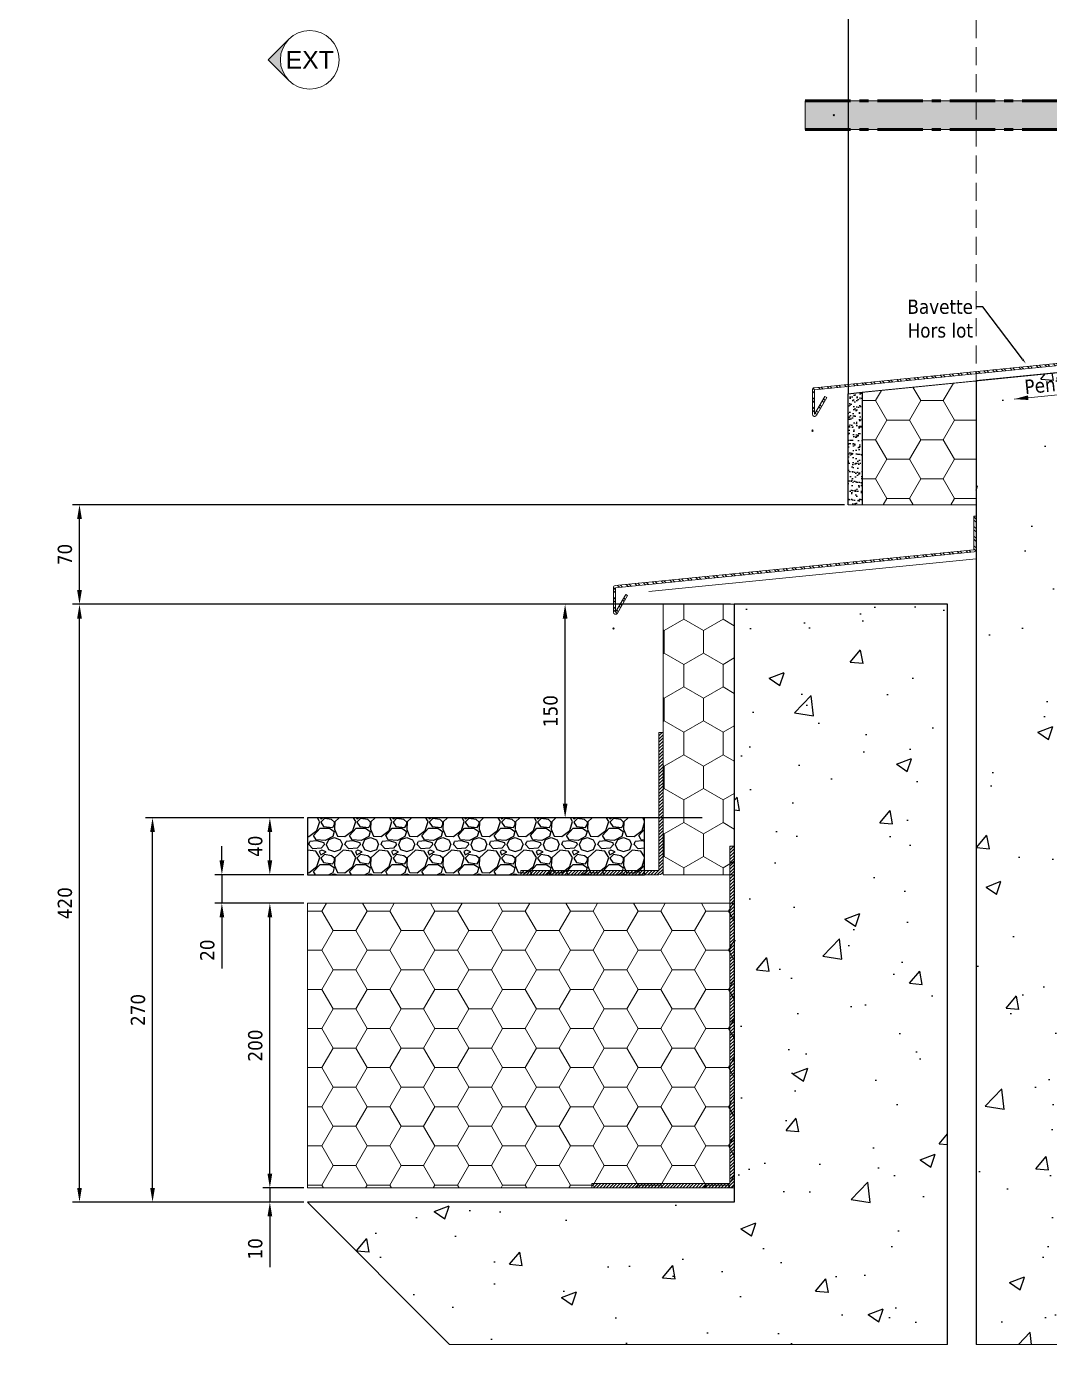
# Model space of a CAD drawing. Header units: millimetres. Extents: x -20000 to 230000, y -17405 to 25402.
# Drawn here: x 132670 to 133389, y -5129 to -4200 of the extents above; entities that cross this region are included whole.
import ezdxf
from ezdxf import colors
from ezdxf.entities.mleader import LeaderData, LeaderLine
from ezdxf.math import Vec2, Vec3

# ---------------------------------------------------------------- set-up
doc = ezdxf.new("R2010")
doc.units = ezdxf.units.MM
doc.header["$PDMODE"] = 35
doc.header["$PDSIZE"] = 0.5
doc.linetypes.add('AXES', pattern=[50.800000000000004, 31.75, -6.35, 6.35, -6.35])
doc.linetypes.add('CACHE', pattern=[9.524999999999999, 6.35, -3.175])
doc.layers.get('0').update_dxf_attribs({"lineweight": 13})
doc.layers.get('Defpoints').update_dxf_attribs({"true_color": 0xc2a584})
doc.layers.add('0 - Invisible', color=43, linetype='Continuous', lineweight=0, plot=False)
for name, color, linetype, lineweight in [('1 - Acier', 160, 'Continuous', 13), ('1 - Aluminium', 150, 'Continuous', 13), ('1 - Axe', 1, 'AXES', 0), ('1 - BETON', 251, 'Continuous', 25), ('1 - Cotation', 32, 'Continuous', 13), ('1 - INTERROMPU', 253, 'CACHE', 13), ('1 - Isolant', 132, 'Continuous', 13), ('1 - Texte', 7, 'Continuous', 13), ('Texte', 7, 'Continuous', 13)]:
    doc.layers.add(name, color=color, linetype=linetype, lineweight=lineweight)
doc.layers.add('1 - Cache', color=7, linetype='Continuous', lineweight=0, true_color=0xffffff)
doc.styles.get("Standard").update_dxf_attribs({"font": 'ARIALUNI.TTF'})
doc.styles.add('Texte Poralu', font='tahomabd.ttf')
doc.dimstyles.new('30 - 1000', dxfattribs={"dimtxt": 10, "dimasz": 10, "dimexe": 5, "dimexo": 2.5, "dimgap": 5, "dimtad": 1, "dimdec": 1, "dimtxsty": 'Texte Poralu', "dimcen": 5, "dimazin": 0, "dimtfac": 1, "dimtdec": 1, "dimtmove": 0, "dimatfit": 3, "dimfxl": 1, "dimarcsym": 0})
pattern_1 = [(45, (-46221.96198440698, -3069.638154843502), (-1.122532015133644, 1.122532015133644), [])]

# ---------------------------------------------------------------- blocks, each defined once
blk = doc.blocks.new('*D953')
at = {"layer": 'Defpoints', "color": 0, "lineweight": -2, "transparency": 16777216}
blk.add_line((134840.0000000001, -3795.668358777184), (134875.9922766959, -3795.668358777184), dxfattribs=at)
at = {"layer": 'Defpoints', "color": 0, "transparency": 16777216}
for p in [(134837.5000000001, -3795.668358777184), (134837.5000000002, -3795.668358777184), (130000, -6005.668358777197)]:
    blk.add_point(p, dxfattribs=at)
at = {"layer": 'Defpoints', "color": 0, "transparency": 16777216, "insert": (134859.2461383481, -3785.463523317143), "char_height": 10, "attachment_point": 5, "style": 'Texte Poralu'}
blk.add_mtext('2210', dxfattribs=at)
blk = doc.blocks.new('*D954')
at = {"layer": 'Defpoints', "color": 0, "lineweight": -2, "transparency": 16777216}
blk.add_line((135120.0000000001, -3615.668358777184), (135155.9922766959, -3615.668358777184), dxfattribs=at)
at = {"layer": 'Defpoints', "color": 0, "transparency": 16777216}
for p in [(135117.5000000001, -3615.668358777184), (135117.5000000002, -3615.668358777184), (130000, -6005.668358777197)]:
    blk.add_point(p, dxfattribs=at)
at = {"layer": 'Defpoints', "color": 0, "transparency": 16777216, "insert": (135139.2461383481, -3605.460165358782), "char_height": 10, "attachment_point": 5, "style": 'Texte Poralu'}
blk.add_mtext('2390', dxfattribs=at)
blk = doc.blocks.new('*D955')
at = {"layer": 'Defpoints', "color": 0, "lineweight": -2, "transparency": 16777216}
blk.add_line((135420.0000000001, -3505.668358777199), (135455.9922766959, -3505.668358777199), dxfattribs=at)
at = {"layer": 'Defpoints', "color": 0, "transparency": 16777216}
for p in [(135417.5000000001, -3505.668358777199), (135417.5000000001, -3505.668358777199), (130000, -6005.668358777197)]:
    blk.add_point(p, dxfattribs=at)
at = {"layer": 'Defpoints', "color": 0, "transparency": 16777216, "insert": (135439.246138348, -3495.463523317158), "char_height": 10, "attachment_point": 5, "style": 'Texte Poralu'}
blk.add_mtext('2500', dxfattribs=at)
blk = doc.blocks.new('*D956')
at = {"layer": 'Defpoints', "color": 0, "lineweight": -2, "transparency": 16777216}
blk.add_line((134750.0000000001, -3805.668358777184), (134785.9922766962, -3805.668358777184), dxfattribs=at)
at = {"layer": 'Defpoints', "color": 0, "transparency": 16777216}
for p in [(134747.5000000001, -3805.668358777184), (134747.5000000005, -3805.668358777184), (130000, -6005.668358777197)]:
    blk.add_point(p, dxfattribs=at)
at = {"layer": 'Defpoints', "color": 0, "transparency": 16777216, "insert": (134769.2461383484, -3795.463523317144), "char_height": 10, "attachment_point": 5, "style": 'Texte Poralu'}
blk.add_mtext('2200', dxfattribs=at)
blk = doc.blocks.new('*U1703')
at = {"layer": '1 - Isolant'}
h = blk.add_hatch(dxfattribs=at)
h.set_pattern_fill('HONEY', color=256, scale=5, style=0)
h.set_pattern_definition([(0, (-249.9999999999709, 99.99999999999999), (23.8125, 13.748153225), [15.875, -31.75]), (120, (-249.9999999999709, 99.99999999999999), (-23.81249994797095, 13.74815331511695), [15.87499999999999, -31.74999999999999]), (59.99999999999999, (-249.9999999999709, 99.99999999999999), (5.202904551637744e-08, 27.49630654011694), [-31.75, 15.875])])
h.paths.add_polyline_path([(-300, 200), (-300, 4.066777296862779e-14), (0, 0), (2.91038304567337e-11, 199.9999999999999)])
at = {"layer": '0 - Invisible'}
blk.add_lwpolyline([(-300, 200), (-300, 4.066777296862779e-14)], dxfattribs=at)
at = {"layer": '1 - Isolant'}
blk.add_lwpolyline([(-300, 4.066777296862779e-14), (0, 0), (2.91038304567337e-11, 199.9999999999999), (-300, 200)], dxfattribs=at)
blk = doc.blocks.new('*U496')
at = {"layer": '1 - Aluminium'}
h = blk.add_hatch(dxfattribs=at)
h.set_pattern_fill('ANSI32', color=256, scale=0.5, angle=90, style=0)
h.set_pattern_definition([(135, (-119.9999999997436, -11.99999999997436), (-3.367596045400933, -3.367596045400933), []), (135, (-119.9999999997436, -9.754934999974356), (-3.367596045400933, -3.367596045400933), [])])
edge = h.paths.add_edge_path()
edge.add_line((-1.5, 30), (-1.5, 6.382419153728577))
edge.add_line((-1.5, 6.382419153728577), (-243.6492555782751, -17.83250640409878))
edge.add_arc((-243.4999999997436, -19.32506218941381), 1.500000000000036, 95.71059313749826, 179.9999999999985)
edge.add_line((-244.9999999997436, -19.32506218941377), (-244.9999999997436, -36.46758084624561))
edge.add_arc((-243.4999999997436, -36.4675808462456), 1.500000000000028, 180.0000000000003, 329.9999999999998)
edge.add_line((-242.2009618940669, -37.21758084624561), (-234.9999999997436, -24.74514898191019))
edge.add_line((-234.9999999997436, -24.74514898191019), (-236.2990381054202, -23.99514898191019))
edge.add_line((-236.2990381054202, -23.99514898191019), (-243.4999999997436, -36.46758084624561))
edge.add_line((-243.4999999997436, -36.46758084624561), (-243.4999999997436, -19.32506218941392))
edge.add_line((-243.4999999997436, -19.32506218941392), (-1.350744421468505, 4.889863368413593))
edge.add_arc((-1.5, 6.382419153728577), 1.5, 275.7105931374996, 360)
edge.add_line((2.220446049250313e-16, 6.382419153728577), (0, 30))
edge.add_line((0, 30), (-1.5, 30))
at = {"layer": '0 - Invisible'}
blk.add_lwpolyline([(0, 0), (-219.9999999997436, -21.99999999997436)], dxfattribs=at)
blk.add_point((-244.9999999997436, -47.96758084624562), dxfattribs=at)
at = {"layer": '1 - Aluminium'}
blk.add_lwpolyline([(-1.5, 30), (-1.5, 6.382419153728577), (-243.6492555782751, -17.83250640409878, 0.3853135861201776), (-244.9999999997436, -19.32506218941377), (-244.9999999997436, -36.46758084624561, 0.7673269879789602), (-242.2009618940669, -37.21758084624561), (-234.9999999997436, -24.74514898191019), (-236.2990381054202, -23.99514898191019), (-243.4999999997436, -36.46758084624561), (-243.4999999997436, -19.32506218941392), (-1.350744421468502, 4.889863368413593, 0.3853135861201796), (2.220446049250313e-16, 6.382419153728577), (0, 30)], format="xyb", close=True, dxfattribs=at)
blk = doc.blocks.new('*U198')
h = blk.add_hatch(color=256)
edge = h.paths.add_edge_path()
edge.add_line((-29.16815472393788, 0), (-14.58407736197061, -14.58407736196894))
edge.add_arc((1.326938559031987e-11, 1.103117597267556e-11), 20.62500000001327, 180.0000000000306, 224.9999999999923, ccw=False)
edge.add_arc((8.125056183416746e-12, -8.900435943814955e-12), 20.62500000000813, 135.0000000000017, 179.9999999999753, ccw=False)
edge.add_line((-14.58407736197061, 14.58407736196894), (-29.16815472393788, 0))
for p, q in [((-14.58407736197061, 14.58407736196894), (-29.16815472393787, 0.001705469134321902)), ((-29.16815472393787, 0.001705469134321902), (-14.58407736196841, -14.58407736197114))]:
    blk.add_line(p, q)
blk.add_circle((0, 0), 20.625)
at = {"insert": (0, 0), "char_height": 12.5, "attachment_point": 5}
blk.add_mtext('EXT', dxfattribs=at)
blk = doc.blocks.new('*U225')
at = {"layer": '1 - Cache'}
blk.add_hatch(color=256, dxfattribs=at).paths.add_polyline_path([(-20, -10), (400.0000000000182, -10), (400.0000000000182, 10), (-20, 10)])
at = {"layer": '0 - Invisible'}
blk.add_lwpolyline([(-20, -10), (400.0000000000182, -10), (400.0000000000182, 10), (-20, 10)], close=True, dxfattribs=at)
for p in [(0, 0), (380.0000000000182, 0)]:
    blk.add_point(p, dxfattribs=at)
at = {"layer": '1 - Axe', "lineweight": 50}
for p, q in [((-20, 10), (400.0000000000182, 10)), ((-20, -10), (400.0000000000182, -10))]:
    blk.add_line(p, q, dxfattribs=at)
blk = doc.blocks.new('*D1782')
at = {"layer": 'Defpoints', "color": 0, "lineweight": -2, "transparency": 16777216}
blk.add_line((133340.0000000001, -3795.668358777184), (133375.9922766959, -3795.668358777184), dxfattribs=at)
at = {"layer": 'Defpoints', "color": 0, "transparency": 16777216}
for p in [(133337.5000000001, -3795.668358777184), (133337.5000000002, -3795.668358777184), (128500, -6005.668358777197)]:
    blk.add_point(p, dxfattribs=at)
at = {"layer": 'Defpoints', "color": 0, "transparency": 16777216, "insert": (133359.2461383481, -3785.463523317143), "char_height": 10, "attachment_point": 5, "style": 'Texte Poralu'}
blk.add_mtext('2210', dxfattribs=at)
blk = doc.blocks.new('*D1783')
at = {"layer": 'Defpoints', "color": 0, "lineweight": -2, "transparency": 16777216}
blk.add_line((133620.0000000001, -3615.668358777184), (133655.9922766959, -3615.668358777184), dxfattribs=at)
at = {"layer": 'Defpoints', "color": 0, "transparency": 16777216}
for p in [(133617.5000000001, -3615.668358777184), (133617.5000000002, -3615.668358777184), (128500, -6005.668358777197)]:
    blk.add_point(p, dxfattribs=at)
at = {"layer": 'Defpoints', "color": 0, "transparency": 16777216, "insert": (133639.2461383481, -3605.460165358782), "char_height": 10, "attachment_point": 5, "style": 'Texte Poralu'}
blk.add_mtext('2390', dxfattribs=at)
blk = doc.blocks.new('*D1784')
at = {"layer": 'Defpoints', "color": 0, "lineweight": -2, "transparency": 16777216}
blk.add_line((133920.0000000001, -3505.668358777199), (133955.9922766959, -3505.668358777199), dxfattribs=at)
at = {"layer": 'Defpoints', "color": 0, "transparency": 16777216}
for p in [(133917.5000000001, -3505.668358777199), (133917.5000000001, -3505.668358777199), (128500, -6005.668358777197)]:
    blk.add_point(p, dxfattribs=at)
at = {"layer": 'Defpoints', "color": 0, "transparency": 16777216, "insert": (133939.246138348, -3495.463523317158), "char_height": 10, "attachment_point": 5, "style": 'Texte Poralu'}
blk.add_mtext('2500', dxfattribs=at)
blk = doc.blocks.new('*D1785')
at = {"layer": 'Defpoints', "color": 0, "lineweight": -2, "transparency": 16777216}
blk.add_line((133250.0000000001, -3805.668358777184), (133285.9922766962, -3805.668358777184), dxfattribs=at)
at = {"layer": 'Defpoints', "color": 0, "transparency": 16777216}
for p in [(133247.5000000001, -3805.668358777184), (133247.5000000005, -3805.668358777184), (128500, -6005.668358777197)]:
    blk.add_point(p, dxfattribs=at)
at = {"layer": 'Defpoints', "color": 0, "transparency": 16777216, "insert": (133269.2461383484, -3795.463523317144), "char_height": 10, "attachment_point": 5, "style": 'Texte Poralu'}
blk.add_mtext('2200', dxfattribs=at)
blk = doc.blocks.new('*D1796')
at = {"layer": '1 - Cotation', "color": 0, "lineweight": -2, "transparency": 16777216}
for p, q in [((132841.1346145636, -5006.26779066063), (132841.1346145636, -4996.26779066063)), ((132865, -5016.26779066063), (132836.1346145636, -5016.26779066063)), ((132841.1346145636, -5016.26779066063), (132841.1346145636, -5026.26779066063)), ((132865, -5026.26779066063), (132836.1346145636, -5026.26779066063)), ((132841.1346145636, -5036.26779066063), (132841.1346145636, -5071.949456207977))]:
    blk.add_line(p, q, dxfattribs=at)
at = {"layer": '1 - Cotation', "color": 0, "transparency": 16777216}
for points in [[(132839.4679478969, -5006.26779066063), (132842.8012812303, -5006.26779066063), (132841.1346145636, -5016.26779066063)], [(132839.4679478969, -5036.26779066063), (132842.8012812303, -5036.26779066063), (132841.1346145636, -5026.26779066063)]]:
    blk.add_solid(points, dxfattribs=at)
at = {"layer": 'Defpoints', "color": 0, "transparency": 16777216}
for p in [(132867.5, -5016.26779066063), (132841.1346145636, -5026.26779066063), (132867.5, -5026.26779066063)]:
    blk.add_point(p, dxfattribs=at)
at = {"layer": '1 - Cotation', "color": 0, "transparency": 16777216, "insert": (132830.9297791036, -5059.108623434282), "char_height": 10, "attachment_point": 5, "rotation": 90, "style": 'Texte Poralu'}
blk.add_mtext('10', dxfattribs=at)
blk = doc.blocks.new('*D1797')
at = {"layer": '1 - Cotation', "color": 0, "lineweight": -2, "transparency": 16777216}
for p, q in [((132865, -4816.26779066063), (132836.1346145636, -4816.26779066063)), ((132841.1346145636, -5006.26779066063), (132841.1346145636, -4826.26779066063)), ((132865, -5016.26779066063), (132836.1346145636, -5016.26779066063))]:
    blk.add_line(p, q, dxfattribs=at)
at = {"layer": '1 - Cotation', "color": 0, "transparency": 16777216}
for points in [[(132839.4679478969, -4826.26779066063), (132842.8012812303, -4826.26779066063), (132841.1346145636, -4816.26779066063)], [(132839.4679478969, -5006.26779066063), (132842.8012812303, -5006.26779066063), (132841.1346145636, -5016.26779066063)]]:
    blk.add_solid(points, dxfattribs=at)
at = {"layer": 'Defpoints', "color": 0, "transparency": 16777216}
for p in [(132841.1346145636, -4816.26779066063), (132867.5, -4816.26779066063), (132867.5, -5016.26779066063)]:
    blk.add_point(p, dxfattribs=at)
at = {"layer": '1 - Cotation', "color": 0, "transparency": 16777216, "insert": (132830.9297791036, -4916.267790660609), "char_height": 10, "attachment_point": 5, "rotation": 90, "style": 'Texte Poralu'}
blk.add_mtext('200', dxfattribs=at)
blk = doc.blocks.new('*D1786')
at = {"layer": '1 - Cotation', "color": 0, "lineweight": -2, "transparency": 16777216}
for p, q in [((132807.4210564683, -4786.26779066062), (132807.4210564683, -4776.26779066062)), ((132865, -4796.26779066062), (132802.4210564683, -4796.26779066062)), ((132807.4210564683, -4796.26779066062), (132807.4210564683, -4816.26779066063)), ((132865, -4816.26779066063), (132802.4210564683, -4816.26779066063)), ((132807.4210564683, -4826.26779066063), (132807.4210564683, -4862.244956543773))]:
    blk.add_line(p, q, dxfattribs=at)
at = {"layer": '1 - Cotation', "color": 0, "transparency": 16777216}
for points in [[(132805.7543898016, -4786.26779066062), (132809.0877231349, -4786.26779066062), (132807.4210564683, -4796.26779066062)], [(132805.7543898016, -4826.26779066063), (132809.0877231349, -4826.26779066063), (132807.4210564683, -4816.26779066063)]]:
    blk.add_solid(points, dxfattribs=at)
at = {"layer": 'Defpoints', "color": 0, "transparency": 16777216}
for p in [(132867.5, -4796.26779066062), (132807.4210564683, -4816.26779066063), (132867.5, -4816.26779066063)]:
    blk.add_point(p, dxfattribs=at)
at = {"layer": '1 - Cotation', "color": 0, "transparency": 16777216, "insert": (132797.2162210082, -4849.25637360218), "char_height": 10, "attachment_point": 5, "rotation": 90, "style": 'Texte Poralu'}
blk.add_mtext('20', dxfattribs=at)
blk = doc.blocks.new('*D1787')
at = {"layer": '1 - Cotation', "color": 0, "lineweight": -2, "transparency": 16777216}
for p, q in [((133165, -4606.26779066063), (133043.6649048709, -4606.267790660629)), ((133048.6649048709, -4746.297446279078), (133048.6649048709, -4616.267790660629)), ((133145, -4756.297446279079), (133043.6649048709, -4756.297446279078))]:
    blk.add_line(p, q, dxfattribs=at)
at = {"layer": '1 - Cotation', "color": 0, "transparency": 16777216}
for points in [[(133046.9982382043, -4616.267790660629), (133050.3315715376, -4616.267790660629), (133048.6649048709, -4606.267790660629)], [(133046.9982382043, -4746.297446279078), (133050.3315715376, -4746.297446279078), (133048.6649048709, -4756.297446279078)]]:
    blk.add_solid(points, dxfattribs=at)
at = {"layer": 'Defpoints', "color": 0, "transparency": 16777216}
for p in [(133048.6649048709, -4606.267790660629), (133167.5, -4606.26779066063), (133147.5, -4756.297446279079)]:
    blk.add_point(p, dxfattribs=at)
at = {"layer": '1 - Cotation', "color": 0, "transparency": 16777216, "insert": (133038.4600694109, -4681.282618469832), "char_height": 10, "attachment_point": 5, "rotation": 90, "style": 'Texte Poralu'}
blk.add_mtext('150', dxfattribs=at)
blk = doc.blocks.new('*U1810')
at = {"layer": '1 - Isolant'}
h = blk.add_hatch(dxfattribs=at)
h.set_pattern_fill('HONEY', color=256, scale=5, style=0)
h.set_pattern_definition([(0, (20.00000000000006, 115), (23.8125, 13.748153225), [15.875, -31.75]), (120, (20.00000000000006, 115), (-23.81249994797095, 13.74815331511695), [15.87499999999991, -31.74999999999982]), (59.99999999999999, (20.00000000000006, 115), (5.202904551637744e-08, 27.49630654011694), [-31.75, 15.875])])
h.paths.add_polyline_path([(0, -87), (0, 0), (-79.99999999999994, -7.999999999999996), (-79.99999999999991, -87)])
at = {"layer": '0 - Invisible'}
blk.add_lwpolyline([(-79.99999999999991, -87), (0, -87)], dxfattribs=at)
at = {"layer": '1 - Isolant'}
blk.add_lwpolyline([(0, -87), (0, 0), (-79.99999999999994, -7.999999999999996), (-79.99999999999991, -87)], dxfattribs=at)
blk = doc.blocks.new('*U1811')
at = {"layer": '1 - BETON'}
h = blk.add_hatch(dxfattribs=at)
h.set_pattern_fill('AR-SAND', color=256, scale=0.1)
h.set_pattern_definition([(37.50000000000001, (0, 120), (-0.1600031295984046, 4.894132373293424), [0, -3.860800000000001, 0, -4.318000000000001, 0, -4.1275]), (7.499999999999999, (0, 120), (4.495232831380027, 7.168251005683543), [0, -2.0828, 0, -3.4798, 0, -1.3335]), (327.5, (-3.1242, 120), (7.90992370241458, 0.01437184678545762), [0, -1.27, 0, -4.572, 0, -5.969]), (317.5, (-3.1242, 120), (7.635564524722972, 2.229293232572163), [0, -0.635, 0, -2.9972, 0, -3.429])])
h.paths.add_polyline_path([(9.999999999999964, -79), (10, -1), (0, 0), (-3.673940397442065e-14, -79)])
at = {"layer": '0 - Invisible'}
blk.add_line((-3.673940397442065e-14, -79), (9.999999999999964, -79), dxfattribs=at)
at = {"layer": '1 - BETON'}
blk.add_lwpolyline([(9.999999999999964, -79), (10, -1), (0, 0), (-3.673940397442065e-14, -79)], dxfattribs=at)
blk = doc.blocks.new('*D1798')
at = {"layer": '1 - Cotation', "color": 0, "lineweight": -2, "transparency": 16777216}
for p, q in [((132865, -4756.297446279073), (132753.6837631953, -4756.297446279073)), ((132758.6837631953, -5016.26779066063), (132758.6837631953, -4766.297446279073)), ((132865, -5026.26779066063), (132753.6837631953, -5026.26779066063))]:
    blk.add_line(p, q, dxfattribs=at)
at = {"layer": '1 - Cotation', "color": 0, "transparency": 16777216}
for points in [[(132757.0170965286, -4766.297446279073), (132760.350429862, -4766.297446279073), (132758.6837631953, -4756.297446279073)], [(132757.0170965286, -5016.26779066063), (132760.350429862, -5016.26779066063), (132758.6837631953, -5026.26779066063)]]:
    blk.add_solid(points, dxfattribs=at)
at = {"layer": 'Defpoints', "color": 0, "transparency": 16777216}
for p in [(132758.6837631953, -4756.297446279073), (132867.5, -4756.297446279073), (132867.5, -5026.26779066063)]:
    blk.add_point(p, dxfattribs=at)
at = {"layer": '1 - Cotation', "color": 0, "transparency": 16777216, "insert": (132748.4789277353, -4891.282618469831), "char_height": 10, "attachment_point": 5, "rotation": 90, "style": 'Texte Poralu'}
blk.add_mtext('270', dxfattribs=at)
blk = doc.blocks.new('*D1799')
at = {"layer": '1 - Cotation', "color": 0, "lineweight": -2, "transparency": 16777216}
for p, q in [((133165, -4606.26779066063), (132702.3357244853, -4606.267790660629)), ((132707.3357244853, -5016.26779066063), (132707.3357244853, -4616.267790660629)), ((132865, -5026.26779066063), (132702.3357244853, -5026.26779066063))]:
    blk.add_line(p, q, dxfattribs=at)
at = {"layer": '1 - Cotation', "color": 0, "transparency": 16777216}
for points in [[(132705.6690578187, -4616.267790660629), (132709.002391152, -4616.267790660629), (132707.3357244853, -4606.267790660629)], [(132705.6690578187, -5016.26779066063), (132709.002391152, -5016.26779066063), (132707.3357244853, -5026.26779066063)]]:
    blk.add_solid(points, dxfattribs=at)
at = {"layer": 'Defpoints', "color": 0, "transparency": 16777216}
for p in [(132707.3357244853, -4606.267790660629), (133167.5, -4606.26779066063), (132867.5, -5026.26779066063)]:
    blk.add_point(p, dxfattribs=at)
at = {"layer": '1 - Cotation', "color": 0, "transparency": 16777216, "insert": (132697.1308890253, -4816.267790660609), "char_height": 10, "attachment_point": 5, "rotation": 90, "style": 'Texte Poralu'}
blk.add_mtext('420', dxfattribs=at)
blk = doc.blocks.new('*U1801')
at = {"layer": '1 - BETON'}
h = blk.add_hatch(dxfattribs=at)
h.set_pattern_fill('CONCRETE', color=256, scale=15, style=0, pattern_type=2)
h.set_pattern_definition([(49.99999999999999, (-293.99999999997, -290.0000000000205), (107.589027390113, -9.412820247389266), [11.25, -123.75]), (355, (-293.99999999997, -290.0000000000205), (-20.81270004195, 112.8288200550018), [9, -99]), (100.4514, (-285.03424799997, -290.7844010000204), (86.77640725710323, 103.415931309143), [9.5610285, -105.1713168]), (46.18420000000002, (-293.99999999997, -260.0000000000205), (160.0861572938467, -24.82785214935271), [16.87499999999946, -185.6249999999957]), (96.6356, (-280.65948824997, -262.0689960500204), (140.1994058323055, 146.1176806350663), [14.3415432, -157.75695]), (351.1842, (-293.99999999997, -260.0000000000205), (140.1992917700441, 146.1177901387987), [13.5, -148.5]), (21, (-278.99999999997, -267.5000000000205), (89.53605781776925, -60.39283359980082), [11.25, -123.75]), (326.0000000000001, (-278.99999999997, -267.5000000000205), (36.49729978823726, 108.772506757028), [9, -99]), (71.4514, (-271.5386650499701, -272.5327409000204), (126.0333942872235, 48.37957450649286), [9.5610285, -105.1713168]), (37.50000000000001, (-293.99999999997, -290.0000000000205), (1.8239782975936, 49.93407807469672), [0, -97.8, 0, -100.5, 0, -99.375]), (7.499999999999999, (-293.99999999997, -290.0000000000205), (39.46043061632229, 59.16175678235403), [0, -57.3, 0, -95.55, 0, -37.875]), (327.5, (-327.4499999999701, -290.0000000000205), (80.07336542586135, -3.383230760156963), [0, -37.5, 0, -117, 0, -155.25]), (317.5, (-342.4499999999701, -290.0000000000205), (87.47792540135794, 15.01574734984766), [0, -48.75, 0, -77.69999999999999, 0, -110.25])])
h.paths.add_polyline_path([(8.185452315956354e-12, -520.0000000000164), (-349.9999999999729, -520.0000000000242), (-449.9999999999891, -420.0000000000002), (-150, -420), (-150.0000000000003, 0), (1.13686837721616e-13, 0)])
at = {"layer": '0 - Invisible'}
blk.add_lwpolyline([(1.2732925824821e-11, -520.0000000000118), (8.185452315956354e-12, -520.0000000000164), (-349.9999999999729, -520.0000000000242), (-449.9999999999891, -420.0000000000002)], dxfattribs=at)
at = {"layer": '1 - BETON'}
blk.add_lwpolyline([(1.284661266254261e-11, -520.0000000000118), (1.13686837721616e-13, -520.0000000000118), (1.13686837721616e-13, 0), (-150.0000000000003, 0), (-150.0000000000003, 0), (-150.0000000000003, 0), (-150, -420), (-449.9999999999891, -420.0000000000002)], dxfattribs=at)
blk = doc.blocks.new('*U1524')
at = {"layer": '1 - Acier'}
h = blk.add_hatch(dxfattribs=at)
h.set_pattern_fill('ANSI31', color=256, scale=0.5, style=0)
h.set_pattern_definition(pattern_1)
edge = h.paths.add_edge_path()
edge.add_line((2.946821834964233e-14, -240), (3.000000000000012, -240))
edge.add_line((3.000000000000012, -240), (3, -3))
edge.add_line((3, -3), (100, -3))
edge.add_line((100, -3), (100, 0))
edge.add_line((100, 0), (3, 0))
edge.add_arc((3, -3), 3, 90, 180)
edge.add_line((0, -3), (2.946821834964233e-14, -240))
blk.add_lwpolyline([(2.946821834964233e-14, -240), (3.000000000000012, -240), (3, -3), (100, -3), (100, 0), (3, 0, 0.414213562373095), (0, -3)], format="xyb", close=True, dxfattribs=at)
blk = doc.blocks.new('*U1802')
at = {"layer": '1 - Isolant'}
h = blk.add_hatch(dxfattribs=at)
h.set_pattern_fill('HONEY', color=256, scale=5, style=0)
h.set_pattern_definition([(0, (-139.9999999999527, -50.00000000000003), (23.8125, 13.748153225), [15.875, -31.75]), (120, (-139.9999999999527, -50.00000000000003), (-23.81249994797095, 13.74815331511695), [15.87499999999999, -31.74999999999998]), (59.99999999999999, (-139.9999999999527, -50.00000000000003), (5.202904551637744e-08, 27.49630654011694), [-31.75, 15.875])])
h.paths.add_polyline_path([(-189.9999999999818, 49.99999999999999), (-189.9999999999818, 2.5035832781903e-14), (0, 0), (2.91038304567337e-11, 49.99999999999994)])
at = {"layer": '0 - Invisible'}
blk.add_lwpolyline([(-189.9999999999818, 49.99999999999999), (-189.9999999999818, 2.5035832781903e-14)], dxfattribs=at)
at = {"layer": '1 - Isolant'}
blk.add_lwpolyline([(-189.9999999999818, 2.5035832781903e-14), (0, 0), (2.91038304567337e-11, 49.99999999999994), (-189.9999999999818, 49.99999999999999)], dxfattribs=at)
blk = doc.blocks.new('*U1804')
at = {"layer": '1 - Acier'}
h = blk.add_hatch(dxfattribs=at)
h.set_pattern_fill('ANSI31', color=256, scale=0.5, style=0)
h.set_pattern_definition(pattern_1)
edge = h.paths.add_edge_path()
edge.add_line((1.232316316157939e-14, -100), (3.000000000000029, -100))
edge.add_line((3.000000000000029, -100), (3, -3))
edge.add_line((3, -3), (100, -3))
edge.add_line((100, -3), (100, 0))
edge.add_line((100, 0), (3, 0))
edge.add_arc((3, -3), 3, 90, 180)
edge.add_line((0, -3), (1.232316316157939e-14, -100))
blk.add_lwpolyline([(1.232316316157939e-14, -100), (3.000000000000029, -100), (3, -3), (100, -3), (100, 0), (3, 0, 0.414213562373095), (0, -3)], format="xyb", close=True, dxfattribs=at)
blk = doc.blocks.new('*D1806')
at = {"layer": '1 - Cotation', "color": 0, "lineweight": -2, "transparency": 16777216}
for p, q in [((132865, -4756.297446279073), (132836.1346145636, -4756.297446279073)), ((132841.1346145636, -4786.26779066062), (132841.1346145636, -4766.297446279073)), ((132865, -4796.26779066062), (132836.1346145636, -4796.26779066062))]:
    blk.add_line(p, q, dxfattribs=at)
at = {"layer": '1 - Cotation', "color": 0, "transparency": 16777216}
for points in [[(132839.4679478969, -4766.297446279073), (132842.8012812303, -4766.297446279073), (132841.1346145636, -4756.297446279073)], [(132839.4679478969, -4786.26779066062), (132842.8012812303, -4786.26779066062), (132841.1346145636, -4796.26779066062)]]:
    blk.add_solid(points, dxfattribs=at)
at = {"layer": 'Defpoints', "color": 0, "transparency": 16777216}
for p in [(132841.1346145636, -4756.297446279073), (132867.5, -4756.297446279073), (132867.5, -4796.26779066062)]:
    blk.add_point(p, dxfattribs=at)
at = {"layer": '1 - Cotation', "color": 0, "transparency": 16777216, "insert": (132830.9297791036, -4776.282618469826), "char_height": 10, "attachment_point": 5, "rotation": 90, "style": 'Texte Poralu'}
blk.add_mtext('40', dxfattribs=at)
blk = doc.blocks.new('*U1808')
at = {"layer": '1 - Aluminium'}
h = blk.add_hatch(dxfattribs=at)
h.set_pattern_fill('ANSI32', color=256, scale=0.5, angle=90, style=0)
h.set_pattern_definition([(135, (-129.9009900988386, -12.99009900988386), (-3.367596045400933, -3.367596045400933), []), (135, (-129.9009900988386, -10.74503400988386), (-3.367596045400933, -3.367596045400933), [])])
edge = h.paths.add_edge_path()
edge.add_line((-1.5, 30), (-1.5, 6.382419153728577))
edge.add_line((-1.5, 6.382419153728577), (-253.5502456773701, -18.82260541400828))
edge.add_arc((-253.4009900988386, -20.31516119932331), 1.500000000000036, 95.71059313749826, 179.9999999999985)
edge.add_line((-254.9009900988386, -20.31516119932327), (-254.9009900988386, -37.45767985615511))
edge.add_arc((-253.4009900988386, -37.4576798561551), 1.500000000000028, 180.0000000000003, 329.9999999999998)
edge.add_line((-252.1019519931619, -38.20767985615511), (-244.9009900988386, -25.73524799181969))
edge.add_line((-244.9009900988386, -25.73524799181969), (-246.2000282045152, -24.98524799181969))
edge.add_line((-246.2000282045152, -24.98524799181969), (-253.4009900988386, -37.45767985615511))
edge.add_line((-253.4009900988386, -37.45767985615511), (-253.4009900988386, -20.31516119932342))
edge.add_line((-253.4009900988386, -20.31516119932342), (-1.350744421468505, 4.889863368413593))
edge.add_arc((-1.5, 6.382419153728577), 1.5, 275.7105931374996, 360)
edge.add_line((2.220446049250313e-16, 6.382419153728577), (0, 30))
edge.add_line((0, 30), (-1.5, 30))
at = {"layer": '0 - Invisible'}
blk.add_lwpolyline([(0, 0), (-229.9009900988386, -22.99009900988386)], dxfattribs=at)
blk.add_point((-254.9009900988386, -48.95767985615512), dxfattribs=at)
at = {"layer": '1 - Aluminium'}
blk.add_lwpolyline([(-1.5, 30), (-1.5, 6.382419153728577), (-253.5502456773701, -18.82260541400828, 0.3853135861201776), (-254.9009900988386, -20.31516119932327), (-254.9009900988386, -37.45767985615511, 0.7673269879789602), (-252.1019519931619, -38.20767985615511), (-244.9009900988386, -25.73524799181969), (-246.2000282045152, -24.98524799181969), (-253.4009900988386, -37.45767985615511), (-253.4009900988386, -20.31516119932342), (-1.350744421468502, 4.889863368413593, 0.3853135861201796), (2.220446049250313e-16, 6.382419153728577), (0, 30)], format="xyb", close=True, dxfattribs=at)
blk = doc.blocks.new('*D1809')
at = {"layer": '1 - Cotation', "color": 0, "lineweight": -2, "transparency": 16777216}
for p, q in [((133245, -4536.26779066062), (132702.3357244853, -4536.267790660619)), ((132707.3357244853, -4596.267790660629), (132707.3357244853, -4546.267790660619)), ((133165, -4606.26779066063), (132702.3357244853, -4606.267790660629))]:
    blk.add_line(p, q, dxfattribs=at)
at = {"layer": '1 - Cotation', "color": 0, "transparency": 16777216}
for points in [[(132705.6690578187, -4546.267790660619), (132709.002391152, -4546.267790660619), (132707.3357244853, -4536.267790660619)], [(132705.6690578187, -4596.267790660629), (132709.002391152, -4596.267790660629), (132707.3357244853, -4606.267790660629)]]:
    blk.add_solid(points, dxfattribs=at)
at = {"layer": 'Defpoints', "color": 0, "transparency": 16777216}
for p in [(132707.3357244853, -4536.267790660619), (133247.5, -4536.26779066062), (133167.5, -4606.26779066063)]:
    blk.add_point(p, dxfattribs=at)
at = {"layer": '1 - Cotation', "color": 0, "transparency": 16777216, "insert": (132697.1308890253, -4571.267790660603), "char_height": 10, "attachment_point": 5, "rotation": 90, "style": 'Texte Poralu'}
blk.add_mtext('70', dxfattribs=at)
blk = doc.blocks.new('*U1521')
at = {"layer": '0 - Invisible'}
for p in [(0, 0), (1.782078862990602, -17.82078862990238)]:
    blk.add_point(p, dxfattribs=at)
at = {"layer": 'Texte', "insert": (1.284560267886263, -12.84560267885354), "char_height": 10, "attachment_point": 8, "rotation": 5.710593137499643, "style": 'Texte Poralu'}
blk.add_mtext('Pente 10%', dxfattribs=at)
at = {"layer": 'Texte'}
blk.add_leader([(-38.26816804295959, -19.31334441521903), (41.33480717384009, -11.3530468935387)], dimstyle='30 - 1000', override={"dimgap": 2, "dimtad": 0}, dxfattribs=at)
blk = doc.blocks.new('*U1800')
at = {"layer": '1 - BETON'}
h = blk.add_hatch(dxfattribs=at)
h.set_pattern_fill('CONCRETE', color=256, scale=15, style=0, pattern_type=2)
h.set_pattern_definition([(49.99999999999999, (180.0000000004234, -786.9999999999947), (107.589027390113, -9.412820247389266), [11.25, -123.75]), (355, (180.0000000004234, -786.9999999999947), (-20.81270004195, 112.8288200550018), [9, -99]), (100.4514, (188.9657520004233, -787.7844009999948), (86.77640725710323, 103.415931309143), [9.5610285, -105.1713168]), (46.18420000000002, (180.0000000004234, -756.9999999999947), (160.0861572938467, -24.82785214935271), [16.87499999999947, -185.6249999999958]), (96.6356, (193.3405117504234, -759.0689960499948), (140.1994058323055, 146.1176806350663), [14.3415432, -157.75695]), (351.1842, (180.0000000004234, -756.9999999999947), (140.1992917700441, 146.1177901387987), [13.5, -148.5]), (21, (195.0000000004234, -764.4999999999947), (89.53605781776925, -60.39283359980082), [11.25, -123.75]), (326.0000000000001, (195.0000000004234, -764.4999999999947), (36.49729978823726, 108.772506757028), [9, -99]), (71.4514, (202.4613349504234, -769.5327408999948), (126.0333942872235, 48.37957450649286), [9.5610285, -105.1713168]), (37.50000000000001, (180.0000000004234, -786.9999999999947), (1.8239782975936, 49.93407807469672), [0, -97.8, 0, -100.5, 0, -99.375]), (7.499999999999999, (180.0000000004234, -786.9999999999947), (39.46043061632229, 59.16175678235403), [0, -57.3, 0, -95.55, 0, -37.875]), (327.5, (146.5500000004233, -786.9999999999947), (80.07336542586135, -3.383230760156963), [0, -37.5, 0, -117, 0, -155.25]), (317.5, (131.5500000004233, -786.9999999999947), (87.47792540135794, 15.01574734984766), [0, -48.75, 0, -77.69999999999999, 0, -110.25])])
h.paths.add_polyline_path([(-143.1519566090798, -56.47670254201783), (-153.2681680428814, -55.81334441521121), (-143.4836356724832, -53.15991190798453)], flags=8)
edge = h.paths.add_edge_path(flags=0)
edge.add_line((-143.3177961407815, -54.81830722500118), (-73.6651928260817, -47.85304689353088))
h.paths.add_polyline_path([(-154.6117021402077, -58.59346763251831), (-72.09846032611883, -50.34214345110942), (-74.24791440423193, -28.84760266997825), (-156.7611562183209, -37.09892685138714)], flags=24)
h.paths.add_polyline_path([(400.0000000001291, -620.0000000000036), (300.0000000001328, -720), (-179.9999999998445, -720.0000000000073), (-179.9999999998436, -42.99999999998435), (-50, -30), (-50, 0), (0, 0), (0, -620.0000000000036)])
at = {"layer": '0 - Invisible'}
blk.add_lwpolyline([(400.0000000001291, -620.0000000000036), (300.0000000001328, -720), (-179.999999999862, -720.0000000000067), (-179.9999999998554, -720.0000000000074)], dxfattribs=at)
at = {"layer": '1 - BETON'}
blk.add_lwpolyline([(400.0000000001291, -620.0000000000036), (0, -620.0000000000036), (0, 0), (-50, 0), (-50, -30), (-179.9999999998436, -42.99999999998435), (-179.9999999998445, -720.0000000000073), (-179.9999999998554, -720.0000000000074)], dxfattribs=at)
blk.add_blockref('*U1521', (-114.9999999999218, -36.49999999999218))

msp = doc.modelspace()

# ---------------------------------------------------------------- hatches: boundary and pattern name
at = {"layer": '1 - BETON'}
h = msp.add_hatch(dxfattribs=at)
h.set_pattern_fill('GRAVEL', color=256)
h.set_pattern_definition([(228.0127875, (-14694.71200000003, 25.40000000000727), (-203.2000000159581, -228.5999999858178), [3.4172144, -338.30483639565]), (184.969741, (-14696.99800000003, 22.86000000000728), (304.799999879405, 25.40000144697924), [5.864047199999994, -580.5404889352392]), (132.5104471, (-14702.84000000003, 22.35200000000727), (254.0000001072749, -279.3999999024596), [4.1348152, -409.347227941]), (267.273689, (-14712.74600000003, 16.00200000000727), (25.40000005319725, 507.9999999973313), [5.340045199999994, -528.6643742573792]), (292.83365418, (-14713.00000000003, 10.66800000000728), (-127.0000000106341, 304.7999999955546), [5.236336999999994, -518.3980774534392]), (357.2736889999999, (-14710.96800000003, 5.842000000007276), (-507.9999999973313, 25.40000005319728), [5.340045199999994, -528.6643742573792]), (37.69424047, (-14705.63400000003, 5.588000000007275), (-330.1999999853589, -254.0000000190041), [7.061936599999999, -699.1311531424701]), (72.25532837, (-14700.04600000003, 9.906000000007277), (177.8000000477929, 558.7999999847885), [6.6671952, -660.05256601905]), (121.42956562, (-14698.01400000003, 16.25600000000728), (-203.2000000288312, 330.1999999822602), [5.35813, -530.4554569871201]), (175.2363583, (-14700.80800000003, 20.82800000000728), (279.3999999959952, -25.40000004389256), [6.117132799999994, -299.7393694999996]), (222.3974378, (-14706.90400000003, 21.33600000000727), (-304.7999999902466, -279.4000000106399), [7.9107792, -783.16772512177]), (138.81407483, (-14687.60000000003, 15.74800000000728), (-177.7999999893351, 152.4000000123918), [2.7000454, -267.30565824344]), (171.4692344, (-14689.63200000003, 17.52600000000728), (330.2000000088966, -50.79999994237343), [5.1368198, -508.5463899704]), (225, (-14694.71200000003, 18.28800000000728), (-3.552713678800501e-15, -25.40000000000239), [3.5920934, -32.32893108428]), (203.19859051, (-14696.49000000003, 21.33600000000727), (127.0000000034609, 50.79999999109334), [1.934413199999998, -191.5062236889398]), (291.80140949, (-14698.26800000003, 20.57400000000728), (-25.40000000531496, 76.19999999822872), [2.7356562, -134.0475299]), (30.96375653, (-14697.25200000003, 18.03400000000728), (76.20000000186383, 50.79999999721125), [4.443196599999994, -143.6629815290998]), (161.56505118, (-14693.44200000003, 20.32000000000728), (50.80000000132583, -25.39999999733753), [3.2128714, -77.10898116828]), (16.389540334, (-14713.00000000003, 20.57400000000728), (254.0000000000014, 76.20000000000243), [4.50088, -445.58826672539]), (70.34617594, (-14708.68200000003, 21.84400000000728), (-101.6000000092932, -279.3999999967041), [3.7759894, -373.822156782]), (293.19859051, (-14693.44200000003, 25.40000000000727), (-50.79999999113262, 127.0000000035529), [3.868800999999997, -189.5718358889398]), (343.6104596700001, (-14691.91800000003, 21.84400000000728), (-254.0000000053229, 76.19999998222859), [4.500879999999994, -445.5882667253996]), (339.44395478, (-14713.00000000003, 4.826000000007276), (-126.9999999999986, 50.8000000000021), [4.340351999999993, -212.6773431310598]), (294.7751406, (-14708.93600000003, 3.302000000007276), (-127.0000001511693, 279.3999999312726), [3.6367212, -360.0359338072]), (66.80140949, (-14693.18800000003, 7.275957614183426e-12), (50.79999999202298, 127.000000003193), [3.868801, -189.57183588894]), (17.35402464, (-14691.66400000003, 3.556000000007276), (-330.1999999934302, -101.6000000213246), [4.257827400000001, -421.523759802]), (69.44395478, (-14705.63400000003, 7.275957614183426e-12), (-50.80000000088461, -126.9999999996463), [2.170176, -214.84751913106]), (101.309932474, (-14694.71200000003, 7.275957614183426e-12), (-25.400000000004, 101.6000000000037), [1.295146, -128.21994964526]), (165.963756532, (-14694.96600000003, 1.270000000007276), (76.19999999999513, -25.39999999999865), [5.236337000000001, -99.49054589069]), (186.00900596, (-14700.04600000003, 2.540000000007276), (253.9999999986537, 25.40000001329354), [4.852669999999994, -480.4136486333696]), (303.69006753, (-14697.25200000003, 15.74800000000728), (-25.40000000352969, 50.79999999823702), [3.6632388, -87.9177635968]), (353.15722659, (-14695.22000000003, 12.70000000000728), (431.8000000026568, -50.79999997739394), [6.3955676, -633.1600906503099]), (60.9453959, (-14688.87000000003, 11.93800000000727), (-101.6000000027969, -177.7999999984025), [2.6150824, -258.8939231811]), (90, (-14687.60000000003, 14.22400000000728), (-25.4, 25.4), [1.524, -23.876]), (120.25643716, (-14700.55400000003, 3.302000000007276), (101.5999999875716, -177.800000007098), [3.5286696, -349.339407732]), (48.01278749999999, (-14702.33200000003, 6.350000000007276), (203.2000000167534, 228.599999985102), [6.8344288, -334.88762199565]), (0, (-14697.76000000003, 11.43000000000728), (25.4, 25.4), [6.604, -18.796]), (325.3048465, (-14691.15600000003, 11.43000000000728), (254.0000000962153, -177.7999998625458), [4.0160956, -397.5931672414]), (254.0546040999999, (-14687.85400000003, 9.144000000007276), (-25.39999999822557, -101.6000000004475), [3.6982908, -181.21650038772]), (207.64597536, (-14688.87000000003, 5.588000000007275), (-482.6000000177335, -253.9999999663075), [6.021450999999994, -596.1246442293792]), (175.42607874, (-14694.20400000003, 2.794000000007276), (-330.1999999999883, 25.39999999999478), [6.370294599999999, -630.6584645624])])
h.paths.add_polyline_path([(132867.5, -4796.26779066062), (133104.5, -4796.267790660623), (133104.5, -4756.297446279076), (132867.5, -4756.297446279073)])

# ---------------------------------------------------------------- linework, layer by layer
msp.add_line((133247.5000000001, -3805.668358777184), (133247.5, -4458.26779066062), dxfattribs=at)
at = {"layer": '1 - INTERROMPU', "ltscale": 2}
msp.add_line((133337.5000000001, -3795.668358777184), (133337.5, -4449.26779066062), dxfattribs=at)
at = {"layer": 'Defpoints'}
msp.add_lwpolyline([(132867.5, -4796.26779066062), (133104.5, -4796.267790660623), (133104.5, -4756.297446279076), (132867.5, -4756.297446279073)], close=True, dxfattribs=at)

# ---------------------------------------------------------------- block references
for name, p in [('*U198', (132869.1681301671, -4223.714663780649)), ('*U225', (133237.5000000001, -4262.595313545258)), ('*U496', (133467.4999999999, -4436.267790660635)), ('*U1800', (133517.4999999999, -4406.267790660635)), ('*U1810', (133337.5, -4449.26779066062)), ('*U1808', (133337.5, -4574.26779066062)), ('*U1801', (133317.5, -4606.26779066063)), ('*U1703', (133167.5, -5016.26779066063))]:
    msp.add_blockref(name, p)
at = {"xscale": -1}
msp.add_blockref('*U1811', (133257.5, -4457.26779066062), dxfattribs=at)
for name, p, rotation in [('*U1802', (133167.5, -4606.26779066063), 90), ('*U1804', (133117.5, -4796.26779066061), 180), ('*U1524', (133167.5, -5016.267790660629), 180)]:
    msp.add_blockref(name, p, dxfattribs=dict(rotation=rotation))

# ---------------------------------------------------------------- dimensions: what is measured, and where the dimension line sits
at = {"layer": '1 - Cotation'}
for base, p1, p2, picture, middle in [((132707.3357244853, -4536.267790660619), (133167.5, -4606.26779066063), (133247.5, -4536.26779066062), '*D1809', (132697.1308890253, -4571.267790660603)), ((132707.3357244853, -4606.267790660629), (132867.5, -5026.26779066063), (133167.5, -4606.26779066063), '*D1799', (132697.1308890253, -4816.267790660609)), ((133048.6649048709, -4606.267790660629), (133147.5, -4756.297446279079), (133167.5, -4606.26779066063), '*D1787', (133038.4600694109, -4681.282618469832)), ((132758.6837631953, -4756.297446279073), (132867.5, -5026.26779066063), (132867.5, -4756.297446279073), '*D1798', (132748.4789277353, -4891.282618469831)), ((132841.1346145636, -4756.297446279073), (132867.5, -4796.26779066062), (132867.5, -4756.297446279073), '*D1806', (132830.9297791036, -4776.282618469826)), ((132807.4210564683, -4816.26779066063), (132867.5, -4796.26779066062), (132867.5, -4816.26779066063), '*D1786', (132797.2162210082, -4849.25637360218)), ((132841.1346145636, -4816.26779066063), (132867.5, -5016.26779066063), (132867.5, -4816.26779066063), '*D1797', (132830.9297791036, -4916.267790660609)), ((132841.1346145636, -5026.26779066063), (132867.5, -5016.26779066063), (132867.5, -5026.26779066063), '*D1796', (132830.9297791036, -5059.108623434282))]:
    dim = msp.add_linear_dim(base=base, p1=p1, p2=p2, angle=90, dimstyle='30 - 1000', dxfattribs=at)
    dim.commit()
    dim.dimension.update_dxf_attribs({"geometry": picture, "text_midpoint": middle})
at = {"layer": 'Defpoints'}
for feature_location, offset, origin, picture, middle in [((133917.5000000001, -3505.668358777199), (0, 0), (128500, -6005.668358777197), '*D1784', (133939.246138348, -3495.463523317158)), ((135417.5000000001, -3505.668358777199), (0, 0), (130000, -6005.668358777197), '*D955', (135439.246138348, -3495.463523317158)), ((133617.5000000001, -3615.668358777184), (1.1641532182693481e-10, 0), (128500, -6005.668358777197), '*D1783', (133639.2461383481, -3605.460165358782)), ((135117.5000000001, -3615.668358777184), (1.1641532182693481e-10, 0), (130000, -6005.668358777197), '*D954', (135139.2461383481, -3605.460165358782)), ((133337.5000000001, -3795.668358777184), (1.1641532182693481e-10, 0), (128500, -6005.668358777197), '*D1782', (133359.2461383481, -3785.463523317143)), ((134837.5000000001, -3795.668358777184), (1.1641532182693481e-10, 0), (130000, -6005.668358777197), '*D953', (134859.2461383481, -3785.463523317143)), ((133247.5000000001, -3805.668358777184), (4.0745362639427185e-10, 0), (128500, -6005.668358777197), '*D1785', (133269.2461383484, -3795.463523317144)), ((134747.5000000001, -3805.668358777184), (4.0745362639427185e-10, 0), (130000, -6005.668358777197), '*D956', (134769.2461383484, -3795.463523317144))]:
    dim = msp.add_ordinate_dim(feature_location=feature_location, offset=offset, dtype=0, origin=origin, dimstyle='30 - 1000', dxfattribs=at)
    dim.commit()
    dim.dimension.update_dxf_attribs({"geometry": picture, "text_midpoint": middle})

# ---------------------------------------------------------------- leaders
at = {"layer": '1 - Texte'}
ml = msp.add_multileader_mtext('Standard', dxfattribs=at)
ml.set_content('Bavette\\PHors lot', color=256, style='Texte Poralu')
ml.set_leader_properties()
ml.build(insert=Vec2(0, 0))
ml.multileader.update_dxf_attribs({"dogleg_length": 5})
ctx = ml.context
ctx.base_point, ctx.char_height, ctx.plane_origin = Vec3(133279.9902873802, -4397.28738535688), 10, Vec3(133362.5447380142, -4365.452953824937)
ctx.text_align_type = 2
notes = []
notes.append((ctx, [(0, (1, 1, 0), (133342.3213820747, -4397.28738535688), (-1, 0), 5, [(0, [(133372.5708464399, -4437.285463285807)], 0, [])])]))
ctx.mtext.insert, ctx.mtext.alignment, ctx.mtext.flow_direction = Vec3(133335.3213820747, -4392.169856814234), 3, 5
for ctx, leaders in notes:
    for number, flags, end, landing, length, lines in leaders:
        leader = LeaderData()
        leader.index, (leader.has_last_leader_line, leader.has_dogleg_vector, leader.attachment_direction) = number, flags
        leader.last_leader_point, leader.dogleg_vector, leader.dogleg_length = Vec3(end), Vec3(landing), length
        for number, points, colour, breaks in lines:
            line = LeaderLine()
            line.index, line.vertices, line.color, line.breaks = number, Vec3.list(points), colors.encode_raw_color(colour), breaks
            leader.lines.append(line)
        ctx.leaders.append(leader)

doc.saveas('drawing.dxf')
